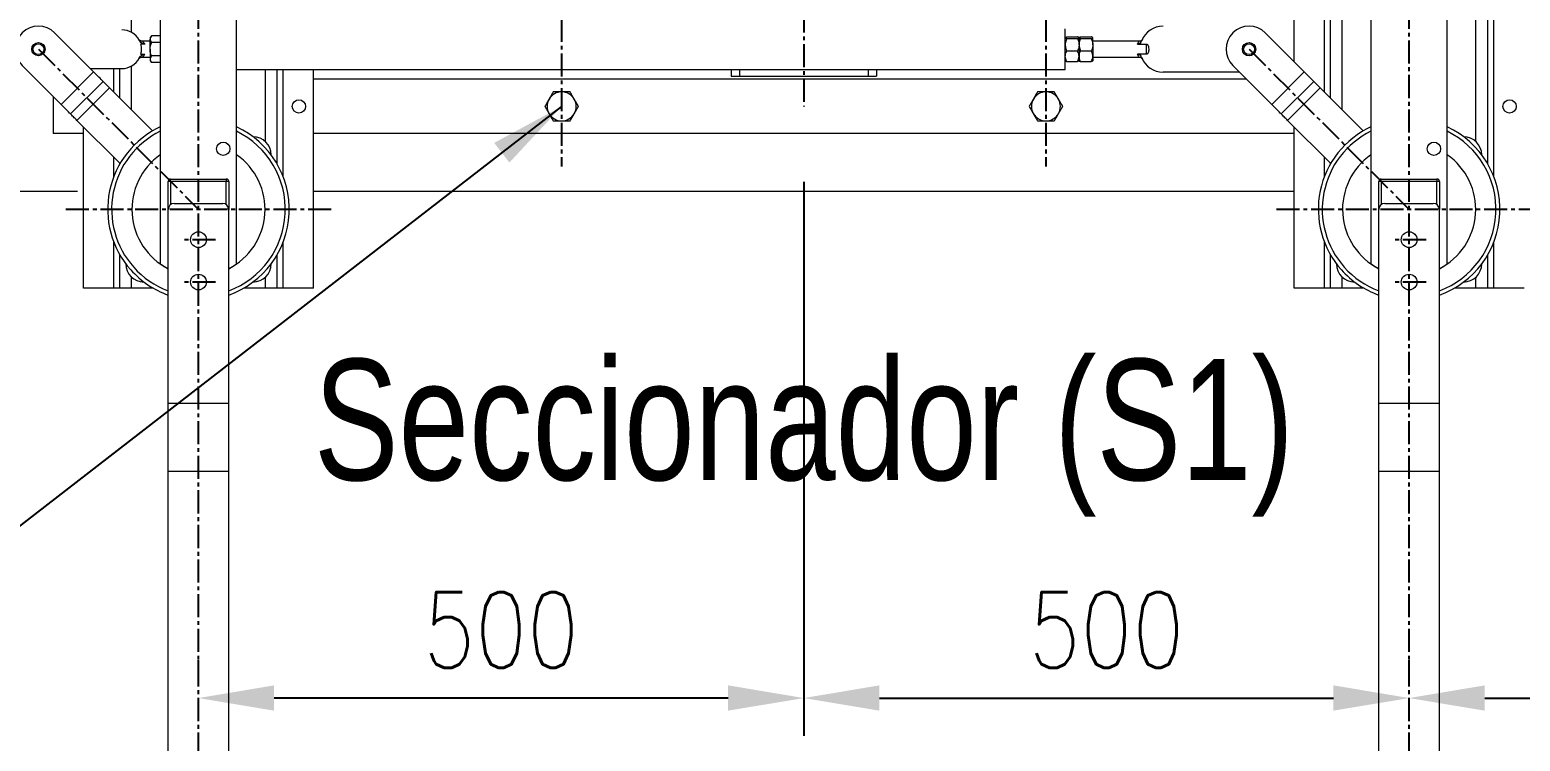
# Model space of a CAD drawing. Header units: millimetres. Extents: x 1587714 to 3094800, y -694377 to -413614.
# Drawn here: x 2026863 to 2028094, y -552924 to -552337 of the extents above; entities that cross this region are included whole.
import ezdxf
from ezdxf.enums import TextEntityAlignment as Align

# ---------------------------------------------------------------- set-up
doc = ezdxf.new("R2010")
doc.units = ezdxf.units.MM
doc.linetypes.add('CENTER2', pattern=[28.575, 19.05, -3.175, 3.175, -3.175])
for name, color, linetype in [('0_EJES', 1, 'CENTER2'), ('M0_EQUIPOS', 7, 'Continuous'), ('M2_PLBULONES', 2, 'Continuous'), ('M_DIM', 1, 'Continuous')]:
    doc.layers.add(name, color=color, linetype=linetype)
doc.styles.add('ARIAL', font='arial.ttf', dxfattribs={"width": 0.8})
doc.styles.add('STYLE-MSF', font='simplex.shx', dxfattribs={"width": 0.8})
doc.dimstyles.new('DIM1-25', dxfattribs={"dimscale": 25, "dimtxt": 2.5, "dimasz": 2.5, "dimexe": 1.25, "dimexo": 0.5, "dimgap": 1, "dimtad": 1, "dimdec": 1, "dimtxsty": 'STYLE-MSF', "dimcen": 2.5, "dimclrd": 8, "dimclre": 8, "dimclrt": 3, "dimaunit": 1, "dimadec": 1, "dimazin": 2, "dimtfac": 1, "dimtdec": 1, "dimtmove": 0, "dimatfit": 3, "dimfxl": 1, "dimlwd": -1, "dimlwe": -1, "dimarcsym": 0})

# ---------------------------------------------------------------- blocks, each defined once
blk = doc.blocks.new('*D71')
at = {"layer": 'Defpoints', "color": 0}
for p in [(2028002.1, -552888.3), (2029042.1, -552888.3), (2029042.1, -552888.3)]:
    blk.add_point(p, dxfattribs=at)
at = {"layer": 'M_DIM', "color": 8}
for p, q in [((2028002.1, -552875.8), (2028002.1, -552857)), ((2029042.1, -552875.8), (2029042.1, -552857)), ((2028064.6, -552888.3), (2028979.6, -552888.3))]:
    blk.add_line(p, q, dxfattribs=at)
for points in [[(2028064.6, -552877.8), (2028064.6, -552898.7), (2028002.1, -552888.3)], [(2028979.6, -552877.8), (2028979.6, -552898.7), (2029042.1, -552888.3)]]:
    blk.add_solid(points, dxfattribs=at)
at = {"layer": 'M_DIM', "color": 3, "insert": (2028522.1, -552832), "char_height": 62.5, "attachment_point": 5, "style": 'STYLE-MSF'}
blk.add_mtext('1040', dxfattribs=at)
blk = doc.blocks.new('*D72')
at = {"layer": 'Defpoints', "color": 0}
for p in [(2027502.1, -552449.7), (2028002.1, -552888.3), (2028002.1, -552888.3)]:
    blk.add_point(p, dxfattribs=at)
at = {"layer": 'M_DIM', "color": 8}
for p, q in [((2027502.1, -552462.2), (2027502.1, -552919.5)), ((2028002.1, -552875.8), (2028002.1, -552857)), ((2027564.6, -552888.3), (2027939.6, -552888.3))]:
    blk.add_line(p, q, dxfattribs=at)
for points in [[(2027564.6, -552877.8), (2027564.6, -552898.7), (2027502.1, -552888.3)], [(2027939.6, -552877.8), (2027939.6, -552898.7), (2028002.1, -552888.3)]]:
    blk.add_solid(points, dxfattribs=at)
at = {"layer": 'M_DIM', "color": 3, "insert": (2027752.1, -552832), "char_height": 62.5, "attachment_point": 5, "style": 'STYLE-MSF'}
blk.add_mtext('500', dxfattribs=at)
blk = doc.blocks.new('*D73')
at = {"layer": 'Defpoints', "color": 0}
for p in [(2027502.1, -552449.7), (2027002.1, -552888.3), (2027002.1, -552888.3)]:
    blk.add_point(p, dxfattribs=at)
at = {"layer": 'M_DIM', "color": 8}
for p, q in [((2027502.1, -552462.2), (2027502.1, -552919.5)), ((2027002.1, -552875.8), (2027002.1, -552857)), ((2027439.6, -552888.3), (2027064.6, -552888.3))]:
    blk.add_line(p, q, dxfattribs=at)
for points in [[(2027064.6, -552877.8), (2027064.6, -552898.7), (2027002.1, -552888.3)], [(2027439.6, -552877.8), (2027439.6, -552898.7), (2027502.1, -552888.3)]]:
    blk.add_solid(points, dxfattribs=at)
at = {"layer": 'M_DIM', "color": 3, "insert": (2027252.1, -552832), "char_height": 62.5, "attachment_point": 5, "style": 'STYLE-MSF'}
blk.add_mtext('500', dxfattribs=at)

msp = doc.modelspace()

# ---------------------------------------------------------------- linework, layer by layer
at = {"layer": '0_EJES'}
for p, q in [((2027002.082, -561136.8825), (2027002.082, -551102.9118)), ((2028002.082, -561136.8825), (2028002.082, -551102.9118)), ((2027302.0817, -551870.328), (2027302.0817, -552449.3165)), ((2027702.0817, -551870.328), (2027702.0817, -552449.3165)), ((2027502.0817, -551919.8222), (2027502.0817, -552399.8222)), ((2026869.8529, -552352.5932), (2027002.0818, -552484.8222)), ((2027869.8529, -552352.5932), (2028002.0818, -552484.8222)), ((2027111.6774, -552484.8222), (2026892.4862, -552484.8222)), ((2028111.6774, -552484.8222), (2027892.4862, -552484.8222)), ((2027016.0688, -552509.8514), (2026988.0948, -552509.8514)), ((2028016.0688, -552509.8514), (2027988.0948, -552509.8514)), ((2027016.0688, -552544.8514), (2026988.0948, -552544.8514)), ((2028016.0688, -552544.8514), (2027988.0948, -552544.8514))]:
    msp.add_line(p, q, dxfattribs=at)
at = {"layer": 'M0_EQUIPOS', "color": 180, "linetype": 'Continuous', "lineweight": 15}
for p, q in [((2027907.0819, -552362.9557), (2027907.0819, -551769.8223)), ((2027932.082, -552387.9558), (2027932.082, -551861.748)), ((2027937.0817, -552392.9558), (2027937.0817, -551872.2388)), ((2028067.0818, -552447.4056), (2028067.0818, -551872.2388)), ((2028072.0819, -552457.8964), (2028072.0819, -551861.748)), ((2026946.842, -552338.7378), (2026946.842, -551885.5523)), ((2027946.842, -552402.7157), (2027946.842, -551885.5523)), ((2028057.3219, -552428.8612), (2028057.3219, -551885.5523)), ((2026970.5819, -552245.3222), (2026970.5819, -552529.8222)), ((2027033.5821, -552529.8222), (2027033.5821, -552245.3222)), ((2027970.5819, -552245.3222), (2027970.5819, -552529.8222)), ((2028033.5821, -552529.8222), (2028033.5821, -552245.3222)), ((2026915.4614, -552371.3315), (2026883.2878, -552339.1582)), ((2027718.0427, -552352.5999), (2027718.0427, -552335.8999)), ((2027915.4642, -552371.3382), (2027883.2911, -552339.1649)), ((2026957.6939, -552348.4465), (2026954.3041, -552348.4465)), ((2026962.0946, -552346.0999), (2026955.912, -552346.0999)), ((2026963.3644, -552341.6013), (2026962.0946, -552343.0749)), ((2026962.0946, -552343.0749), (2026962.0946, -552344.351)), ((2026962.0946, -552352.5999), (2026962.0946, -552344.351)), ((2026962.0946, -552352.5999), (2026962.0946, -552360.8487)), ((2026970.5819, -552341.6013), (2026963.3644, -552341.6013)), ((2026970.5819, -552347.1007), (2026963.3644, -552347.1007)), ((2027718.0427, -552369.2999), (2027718.0427, -552352.5999)), ((2027719.313, -552342.4402), (2027728.1521, -552342.4402)), ((2027719.313, -552343.8715), (2027728.1521, -552343.8715)), ((2027729.4219, -552348.9514), (2027729.4219, -552343.1559)), ((2027729.4219, -552348.9514), (2027729.4219, -552358.3954)), ((2027730.6922, -552342.4402), (2027739.5314, -552342.4402)), ((2027730.6922, -552343.8715), (2027739.5314, -552343.8715)), ((2027740.8012, -552348.9514), (2027740.8012, -552343.1559)), ((2027778.9715, -552346.0999), (2027740.8012, -552346.0999)), ((2027740.8012, -552348.9514), (2027740.8012, -552358.3954)), ((2027777.7098, -552348.4465), (2027785.0431, -552348.4465)), ((2027785.0431, -552356.7532), (2027785.0431, -552348.4465)), ((2026954.3045, -552356.7532), (2026957.6944, -552356.7532)), ((2026955.9143, -552359.0999), (2026962.0946, -552359.0999)), ((2026962.0946, -552360.8487), (2026962.0946, -552362.1249)), ((2026962.0946, -552362.1249), (2026963.3644, -552363.5984)), ((2026970.5819, -552358.0992), (2026963.3644, -552358.0992)), ((2026970.5819, -552363.5984), (2026963.3644, -552363.5984)), ((2027719.313, -552354.0311), (2027728.1521, -552354.0311)), ((2027719.313, -552362.7595), (2027728.1521, -552362.7595)), ((2027729.4219, -552358.3954), (2027729.4219, -552362.1249)), ((2027730.6922, -552354.0311), (2027739.5314, -552354.0311)), ((2027730.6922, -552362.7595), (2027739.5314, -552362.7595)), ((2027740.8012, -552358.3954), (2027740.8012, -552362.1249)), ((2027740.8012, -552359.0999), (2027778.9715, -552359.0999)), ((2027785.0431, -552356.7532), (2027777.7098, -552356.7532)), ((2026888.5911, -552398.2016), (2026856.418, -552366.0282)), ((2026888.5911, -552398.2016), (2026915.4614, -552371.3315)), ((2026912.7301, -552368.6005), (2026938.8526, -552368.6005)), ((2026932.082, -552387.9521), (2026932.082, -552368.6005)), ((2026937.0817, -552392.9521), (2026937.0817, -552368.6005)), ((2026946.842, -552402.7122), (2026946.842, -552366.4632)), ((2027033.5821, -552369.2999), (2027718.0427, -552369.2999)), ((2027057.3219, -552428.8612), (2027057.3219, -552369.2999)), ((2027067.0818, -552447.4056), (2027067.0818, -552369.2999)), ((2027072.0819, -552457.8964), (2027072.0819, -552369.2999)), ((2027097.082, -552549.8221), (2027097.082, -552369.2999)), ((2027867.7081, -552377.3223), (2027097.082, -552377.3223)), ((2027861.986, -552371.5998), (2027798.8556, -552371.5998)), ((2027888.594, -552398.2083), (2027856.4208, -552366.0349)), ((2027888.594, -552398.2083), (2027915.4642, -552371.3382)), ((2026896.4427, -552406.0534), (2026923.313, -552379.1833)), ((2026928.6002, -552384.4706), (2026901.7304, -552411.3408)), ((2026928.6002, -552384.4706), (2026964.2137, -552420.0842)), ((2027896.4461, -552406.06), (2027923.3158, -552379.1899)), ((2027928.6035, -552384.4773), (2027901.7332, -552411.3473)), ((2027928.6035, -552384.4773), (2027964.2113, -552420.0855)), ((2026882.0818, -552391.6922), (2026882.0818, -552422.3222)), ((2026901.7304, -552411.3408), (2026937.3439, -552446.9542)), ((2027901.7332, -552411.3473), (2027937.3425, -552446.9566)), ((2026907.0819, -552422.3222), (2026882.0818, -552422.3222)), ((2026907.0819, -552549.8221), (2026907.0819, -552416.6923)), ((2027907.0819, -552422.3222), (2027097.082, -552422.3222)), ((2027907.0819, -552549.8221), (2027907.0819, -552416.6959)), ((2026932.082, -552457.8964), (2026932.082, -552441.6923)), ((2026937.0817, -552447.4056), (2026937.0817, -552446.6923)), ((2027932.082, -552457.8964), (2027932.082, -552441.6959)), ((2027937.0817, -552447.4056), (2027937.0817, -552446.6959)), ((2026979.082, -552461.8222), (2026977.0816, -552461.8222)), ((2026977.0816, -552484.8514), (2026977.0816, -552461.8222)), ((2026979.082, -552461.8222), (2026979.082, -552459.8222)), ((2026979.082, -552459.8222), (2027025.082, -552459.8222)), ((2027025.082, -552461.8222), (2026979.082, -552461.8222)), ((2026979.082, -552461.8222), (2026979.082, -552480.8515)), ((2027025.082, -552459.8222), (2027025.082, -552461.8222)), ((2027027.0818, -552461.8222), (2027025.082, -552461.8222)), ((2027025.082, -552480.8515), (2027025.082, -552461.8222)), ((2027027.0818, -552461.8222), (2027027.0818, -552484.8514)), ((2027979.082, -552461.8222), (2027977.0816, -552461.8222)), ((2027977.0816, -552484.8514), (2027977.0816, -552461.8222)), ((2027979.082, -552461.8222), (2027979.082, -552459.8222)), ((2027979.082, -552459.8222), (2028025.082, -552459.8222)), ((2028025.082, -552461.8222), (2027979.082, -552461.8222)), ((2027979.082, -552461.8222), (2027979.082, -552480.8515)), ((2028025.082, -552459.8222), (2028025.082, -552461.8222)), ((2028027.0818, -552461.8222), (2028025.082, -552461.8222)), ((2028025.082, -552480.8515), (2028025.082, -552461.8222)), ((2028027.0818, -552461.8222), (2028027.0818, -552484.8514)), ((2026932.082, -552549.8221), (2026932.082, -552511.748)), ((2027072.0819, -552549.8221), (2027072.0819, -552511.748)), ((2027932.082, -552549.8221), (2027932.082, -552511.748)), ((2028072.0819, -552549.8221), (2028072.0819, -552511.748)), ((2026937.0817, -552549.8221), (2026937.0817, -552522.2388)), ((2027067.0818, -552549.8221), (2027067.0818, -552522.2388)), ((2027937.0817, -552549.8221), (2027937.0817, -552522.2388)), ((2028067.0818, -552549.8221), (2028067.0818, -552522.2388)), ((2026932.082, -552549.8221), (2026907.0819, -552549.8221)), ((2026937.0817, -552549.8221), (2026932.082, -552549.8221)), ((2026946.842, -552549.8221), (2026937.0817, -552549.8221)), ((2026946.842, -552549.8221), (2026946.842, -552540.7831)), ((2026964.6653, -552549.8221), (2026946.842, -552549.8221)), ((2027057.3219, -552549.8221), (2027039.4982, -552549.8221)), ((2027057.3219, -552549.8221), (2027057.3219, -552540.7831)), ((2027067.0818, -552549.8221), (2027057.3219, -552549.8221)), ((2027072.0819, -552549.8221), (2027067.0818, -552549.8221)), ((2027097.082, -552549.8221), (2027072.0819, -552549.8221)), ((2027932.082, -552549.8221), (2027907.0819, -552549.8221)), ((2027937.0817, -552549.8221), (2027932.082, -552549.8221)), ((2027946.842, -552549.8221), (2027937.0817, -552549.8221)), ((2027946.842, -552549.8221), (2027946.842, -552540.7831)), ((2027964.6653, -552549.8221), (2027946.842, -552549.8221)), ((2028057.3219, -552549.8221), (2028039.4982, -552549.8221)), ((2028057.3219, -552549.8221), (2028057.3219, -552540.7831)), ((2028067.0818, -552549.8221), (2028057.3219, -552549.8221)), ((2028072.0819, -552549.8221), (2028067.0818, -552549.8221)), ((2028097.082, -552549.8221), (2028072.0819, -552549.8221))]:
    msp.add_line(p, q, dxfattribs=at)
at = {"layer": 'M0_EQUIPOS', "linetype": 'Continuous', "lineweight": 15}
for p, q in [((2027442.0818, -552369.2999), (2027442.0818, -552374.8222)), ((2027442.0818, -552374.8222), (2027562.0817, -552374.8222)), ((2027448.9954, -552369.2999), (2027448.9954, -552374.8222)), ((2027555.1685, -552369.2999), (2027555.1685, -552374.8222)), ((2027562.0817, -552369.2999), (2027562.0817, -552374.8222)), ((2025102.9269, -552469.8219), (2026902.0821, -552469.8219)), ((2027097.082, -552469.8222), (2027907.0819, -552469.8222))]:
    msp.add_line(p, q, dxfattribs=at)
at = {"layer": 'M0_EQUIPOS', "color": 40, "linetype": 'Continuous', "lineweight": 15}
for p, q in [((2026977.0816, -553161.8514), (2026977.0816, -552484.8514)), ((2026982.0817, -552479.8514), (2027022.0817, -552479.8514)), ((2027027.0818, -553161.8514), (2027027.0818, -552484.8514)), ((2027977.0816, -553161.8514), (2027977.0816, -552484.8514)), ((2027982.0817, -552479.8514), (2028022.0817, -552479.8514)), ((2028027.0818, -553161.8514), (2028027.0818, -552484.8514)), ((2026977.0816, -552644.9404), (2027027.0818, -552644.9404)), ((2027977.0816, -552644.9404), (2028027.0818, -552644.9404)), ((2027027.0818, -552701.2669), (2026977.0816, -552701.2669)), ((2028027.0818, -552701.2669), (2027977.0816, -552701.2669))]:
    msp.add_line(p, q, dxfattribs=at)
at = {"layer": 'M0_EQUIPOS', "color": 180, "linetype": 'Continuous', "lineweight": 15, "flags": 128}
for points in [[(2026923.313, -552379.1833), (2026922.5343, -552378.4048), (2026921.6774, -552377.5476), (2026920.7509, -552376.6211), (2026919.7653, -552375.6356), (2026918.732, -552374.6023), (2026917.662, -552373.5325), (2026916.5676, -552372.4381), (2026915.4614, -552371.3315)], [(2027923.3158, -552379.1899), (2027922.5376, -552378.4115), (2027921.6803, -552377.5542), (2027920.7538, -552376.6276), (2027919.7682, -552375.6422), (2027918.7349, -552374.6089), (2027917.6653, -552373.5391), (2027916.571, -552372.4448), (2027915.4642, -552371.3382)], [(2026923.313, -552379.1833), (2026923.837, -552379.7075), (2026924.4145, -552380.2848), (2026925.0387, -552380.9088), (2026925.7019, -552381.5723), (2026926.3976, -552382.2681), (2026927.1181, -552382.9886), (2026927.8553, -552383.7255), (2026928.6002, -552384.4706)], [(2027923.3158, -552379.1899), (2027923.8404, -552379.7142), (2027924.4173, -552380.2915), (2027925.0415, -552380.9155), (2027925.7048, -552381.579), (2027926.401, -552382.2748), (2027927.1215, -552382.9952), (2027927.8582, -552383.7321), (2027928.6035, -552384.4773)], [(2026896.4427, -552406.0534), (2026895.6645, -552405.2748), (2026894.8072, -552404.4176), (2026893.8807, -552403.4911), (2026892.8951, -552402.5057), (2026891.8618, -552401.4723), (2026890.7922, -552400.4025), (2026889.6979, -552399.3083), (2026888.5911, -552398.2016)], [(2027896.4461, -552406.06), (2027895.6674, -552405.2815), (2027894.81, -552404.4242), (2027893.8835, -552403.4978), (2027892.8984, -552402.5124), (2027891.8651, -552401.4789), (2027890.7951, -552400.4092), (2027889.7007, -552399.3149), (2027888.594, -552398.2083)], [(2026901.7304, -552411.3408), (2026900.9851, -552410.5955), (2026900.2484, -552409.8586), (2026899.5279, -552409.1383), (2026898.8322, -552408.4424), (2026898.1684, -552407.7788), (2026897.5442, -552407.1549), (2026896.9673, -552406.5776), (2026896.4427, -552406.0534)], [(2027901.7332, -552411.3473), (2027900.9879, -552410.6021), (2027900.2512, -552409.8653), (2027899.5307, -552409.1449), (2027898.835, -552408.449), (2027898.1713, -552407.7855), (2027897.5476, -552407.1615), (2027896.9701, -552406.5842), (2027896.4461, -552406.06)], [(2026970.5819, -552529.8222), (2026974.3479, -552532.2317), (2026977.0816, -552533.7259)], [(2027027.0818, -552533.7259), (2027029.816, -552532.2317), (2027033.5821, -552529.8222)], [(2027970.5819, -552529.8222), (2027974.3479, -552532.2317), (2027977.0816, -552533.7259)], [(2028027.0818, -552533.7259), (2028029.816, -552532.2317), (2028033.5821, -552529.8222)]]:
    msp.add_lwpolyline(points, dxfattribs=at)
at = {"layer": 'M0_EQUIPOS', "color": 180, "linetype": 'Continuous', "lineweight": 15}
for centre, radius in [((2026869.8529, -552352.5932), 5.5), ((2026869.8529, -552352.5932), 4.5), ((2027869.8559, -552352.5999), 5.5), ((2027869.8559, -552352.5999), 4.5), ((2027085.0818, -552399.8222), 5.5), ((2028085.0818, -552399.8222), 5.5), ((2027022.5818, -552434.8222), 5.5), ((2028022.5818, -552434.8222), 5.5)]:
    msp.add_circle(centre, radius, dxfattribs=at)
at = {"layer": 'M0_EQUIPOS', "color": 40, "linetype": 'Continuous', "lineweight": 15}
for centre in [(2027002.0818, -552509.8514), (2028002.0818, -552509.8514), (2027002.0818, -552544.8514), (2028002.0818, -552544.8514)]:
    msp.add_circle(centre, 6.5, dxfattribs=at)
at = {"layer": 'M0_EQUIPOS', "color": 180, "linetype": 'Continuous', "lineweight": 15}
for centre, radius, start, end in [((2026869.8529, -552352.5932), 19, 45, 225), ((2026938.8529, -552352.6005), 16, 27.495912, 90), ((2027798.8559, -552352.5999), 19, 90, 158.4587904), ((2027869.8559, -552352.5999), 19, 45, 225), ((2026938.8529, -552352.6005), 16, 270, 332.5080528), ((2027798.8559, -552352.5999), 19, 201.5412096, 270), ((2027002.0818, -552484.8222), 75, 114.8345875, 221.7517413), ((2027002.0818, -552484.8222), 71.7409, 116.0451885, 221.7517413), ((2027002.0818, -552484.8222), 75, 289.4712206, 65.1654125), ((2027002.0818, -552484.8222), 71.7409, 290.3941345, 63.9548115), ((2027047.0818, -552439.8222), 15, 0, 90), ((2028002.0818, -552484.8222), 75, 114.8345875, 221.7517413), ((2028002.0818, -552484.8222), 71.7409, 116.0451885, 221.7517413), ((2028002.0818, -552484.8222), 75, 289.4712206, 65.1654125), ((2028002.0818, -552484.8222), 71.7409, 290.3941345, 63.9548115), ((2028047.0818, -552439.8222), 15, 0, 90), ((2027002.0818, -552484.8222), 55, 124.9406266, 242.9643082), ((2027002.0818, -552484.8222), 55, 297.0356918, 55.0593734), ((2028002.0818, -552484.8222), 55, 124.9406266, 242.9643082), ((2028002.0818, -552484.8222), 55, 297.0356918, 55.0593734), ((2026979.0818, -552461.8222), 2, 90, 180), ((2027025.0818, -552461.8222), 2, 0, 90), ((2027979.0818, -552461.8222), 2, 90, 180), ((2028025.0818, -552461.8222), 2, 0, 90), ((2026957.0818, -552529.8222), 15, 180, 270), ((2027002.0818, -552484.8222), 75, 221.7517413, 250.5287794), ((2027002.0818, -552484.8222), 71.7409, 221.7517413, 249.6058655), ((2027047.0818, -552529.8222), 15, 270, 0), ((2027957.0818, -552529.8222), 15, 180, 270), ((2028002.0818, -552484.8222), 75, 221.7517413, 250.5287794), ((2028002.0818, -552484.8222), 71.7409, 221.7517413, 249.6058655), ((2028047.0818, -552529.8222), 15, 270, 0)]:
    msp.add_arc(centre, radius, start, end, dxfattribs=at)
at = {"layer": 'M0_EQUIPOS', "color": 40, "linetype": 'Continuous', "lineweight": 15}
for centre, start, end in [((2026982.0818, -552484.8514), 90, 180), ((2027022.0818, -552484.8514), 0, 90), ((2027982.0818, -552484.8514), 90, 180), ((2028022.0818, -552484.8514), 0, 90)]:
    msp.add_arc(centre, 5, start, end, dxfattribs=at)
at = {"layer": 'M0_EQUIPOS', "color": 180, "linetype": 'Continuous', "lineweight": 15}
for points, knots in [([(2026955.9148, -552346.0904), (2026955.6601, -552346.0831), (2026955.1457, -552346.0684), (2026954.4277, -552345.8517), (2026953.8096, -552345.5463), (2026953.3265, -552345.1997), (2026952.9697, -552344.8607), (2026952.7312, -552344.58), (2026952.5891, -552344.3833), (2026952.537, -552344.3037), (2026952.5245, -552344.2847)], [0, 0, 0, 0, 0.189551052, 0.382834934, 0.554122646, 0.702513502, 0.825358559, 0.919355988, 0.98072445, 1, 1, 1, 1]), ([(2026957.6939, -552348.4465), (2026957.2216, -552348.3771), (2026956.0751, -552348.2087), (2026954.4967, -552347.1469), (2026953.4883, -552346.0264), (2026953.0999, -552345.3132), (2026953.0457, -552345.2136)], [0, 0, 0, 0, 0.2413862129, 0.5859131816, 0.9421470173, 1, 1, 1, 1]), ([(2026954.3041, -552348.4465), (2026954.3907, -552348.7936), (2026954.626, -552349.7361), (2026954.8709, -552351.5781), (2026954.8563, -552353.7429), (2026954.6157, -552355.5042), (2026954.3934, -552356.3966), (2026954.3045, -552356.7532)], [0, 0, 0, 0, 0.145199913, 0.394263022, 0.627169603, 0.851049581, 1, 1, 1, 1]), ([(2026955.912, -552346.1377), (2026955.8979, -552346.1236), (2026955.874, -552346.0997), (2026955.9658, -552346.1908), (2026956.3007, -552346.5352), (2026957.039, -552347.3915), (2026957.5097, -552348.1497), (2026957.6939, -552348.4465)], [0, 0, 0, 0, 0.065329789, 0.110879281, 0.433319369, 0.778192971, 1, 1, 1, 1]), ([(2026963.3644, -552341.6013), (2026963.0314, -552342.0288), (2026962.3531, -552342.8994), (2026962.0934, -552343.851), (2026962.0946, -552344.3381), (2026962.0946, -552344.351)], [0, 0, 0, 0, 0.484340263, 0.986329413, 1, 1, 1, 1]), ([(2026962.0946, -552344.351), (2026962.1428, -552344.7359), (2026962.2409, -552345.5195), (2026962.8108, -552346.4306), (2026963.2397, -552346.9497), (2026963.3644, -552347.1007)], [0, 0, 0, 0, 0.406284937, 0.827260238, 1, 1, 1, 1]), ([(2026962.0946, -552352.5999), (2026962.0959, -552352.4739), (2026962.1041, -552351.6498), (2026962.3138, -552350.1121), (2026962.8211, -552348.413), (2026963.2301, -552347.4251), (2026963.3644, -552347.1007)], [0, 0, 0, 0, 0.066546089, 0.435298104, 0.814564052, 1, 1, 1, 1]), ([(2026963.3644, -552358.0992), (2026963.1758, -552357.6336), (2026962.7293, -552356.532), (2026962.2145, -552354.6963), (2026962.1349, -552353.3046), (2026962.0946, -552352.5999)], [0, 0, 0, 0, 0.265460527, 0.628087401, 1, 1, 1, 1]), ([(2027718.0427, -552343.1559), (2027718.0911, -552343.0558), (2027718.1896, -552342.8518), (2027718.7593, -552342.6145), (2027719.1882, -552342.4795), (2027719.313, -552342.4402)], [0, 0, 0, 0, 0.406289548, 0.827267773, 1, 1, 1, 1]), ([(2027719.313, -552343.8715), (2027718.9789, -552343.7604), (2027718.2985, -552343.534), (2027718.0477, -552343.2851), (2027718.0428, -552343.1593), (2027718.0427, -552343.1559)], [0, 0, 0, 0, 0.484355266, 0.986329858, 1, 1, 1, 1]), ([(2027719.313, -552343.8715), (2027719.1243, -552344.3016), (2027718.6778, -552345.3192), (2027718.1632, -552347.0149), (2027718.0832, -552348.3005), (2027718.0427, -552348.9514)], [0, 0, 0, 0, 0.2654480827, 0.6280777826, 1, 1, 1, 1]), ([(2027718.0427, -552348.9514), (2027718.0441, -552349.0677), (2027718.0535, -552349.8289), (2027718.2611, -552351.2495), (2027718.7697, -552352.8189), (2027719.1787, -552353.7315), (2027719.313, -552354.0311)], [0, 0, 0, 0, 0.066521451, 0.435270885, 0.814555367, 1, 1, 1, 1]), ([(2027729.4219, -552343.1559), (2027729.3737, -552343.0558), (2027729.2756, -552342.8518), (2027728.7058, -552342.6145), (2027728.2769, -552342.4795), (2027728.1521, -552342.4402)], [0, 0, 0, 0, 0.406284471, 0.827266296, 1, 1, 1, 1]), ([(2027728.1521, -552343.8715), (2027728.4852, -552343.7604), (2027729.1635, -552343.534), (2027729.4232, -552343.2851), (2027729.422, -552343.1593), (2027729.4219, -552343.1559)], [0, 0, 0, 0, 0.48433592, 0.986329887, 1, 1, 1, 1]), ([(2027728.1521, -552343.8715), (2027728.3408, -552344.3016), (2027728.7873, -552345.3192), (2027729.3021, -552347.0149), (2027729.3816, -552348.3005), (2027729.4219, -552348.9514)], [0, 0, 0, 0, 0.265450168, 0.628082717, 1, 1, 1, 1]), ([(2027729.4219, -552348.9514), (2027729.4207, -552349.0677), (2027729.4124, -552349.8289), (2027729.2028, -552351.2494), (2027728.6955, -552352.8189), (2027728.2864, -552353.7315), (2027728.1521, -552354.0311)], [0, 0, 0, 0, 0.066520998, 0.435286352, 0.814552643, 1, 1, 1, 1]), ([(2027729.4219, -552343.1559), (2027729.4703, -552343.0558), (2027729.5689, -552342.8518), (2027730.1385, -552342.6145), (2027730.5674, -552342.4795), (2027730.6922, -552342.4402)], [0, 0, 0, 0, 0.406289548, 0.827267773, 1, 1, 1, 1]), ([(2027730.6922, -552343.8715), (2027730.3581, -552343.7604), (2027729.6778, -552343.534), (2027729.427, -552343.2851), (2027729.4221, -552343.1593), (2027729.4219, -552343.1559)], [0, 0, 0, 0, 0.484355266, 0.986329858, 1, 1, 1, 1]), ([(2027730.6922, -552343.8715), (2027730.5035, -552344.3016), (2027730.0571, -552345.3192), (2027729.5424, -552347.0149), (2027729.4624, -552348.3005), (2027729.4219, -552348.9514)], [0, 0, 0, 0, 0.2654480827, 0.6280777826, 1, 1, 1, 1]), ([(2027729.4219, -552348.9514), (2027729.4234, -552349.0677), (2027729.4328, -552349.8289), (2027729.6404, -552351.2495), (2027730.149, -552352.8189), (2027730.5579, -552353.7315), (2027730.6922, -552354.0311)], [0, 0, 0, 0, 0.066521451, 0.435270885, 0.814555367, 1, 1, 1, 1]), ([(2027740.8012, -552343.1559), (2027740.753, -552343.0558), (2027740.6549, -552342.8518), (2027740.0851, -552342.6145), (2027739.6561, -552342.4795), (2027739.5314, -552342.4402)], [0, 0, 0, 0, 0.406284471, 0.827266296, 1, 1, 1, 1]), ([(2027739.5314, -552343.8715), (2027739.8644, -552343.7604), (2027740.5427, -552343.534), (2027740.8024, -552343.2851), (2027740.8012, -552343.1593), (2027740.8012, -552343.1559)], [0, 0, 0, 0, 0.48433592, 0.986329887, 1, 1, 1, 1]), ([(2027739.5314, -552343.8715), (2027739.72, -552344.3016), (2027740.1665, -552345.3192), (2027740.6813, -552347.0149), (2027740.7609, -552348.3005), (2027740.8012, -552348.9514)], [0, 0, 0, 0, 0.265450168, 0.628082717, 1, 1, 1, 1]), ([(2027740.8012, -552348.9514), (2027740.7999, -552349.0677), (2027740.7917, -552349.8289), (2027740.582, -552351.2494), (2027740.0747, -552352.8189), (2027739.6657, -552353.7315), (2027739.5314, -552354.0311)], [0, 0, 0, 0, 0.066520998, 0.435286352, 0.814552643, 1, 1, 1, 1]), ([(2027781.1831, -552345.6237), (2027780.9492, -552346.078), (2027780.4682, -552347.0125), (2027779.3985, -552347.9146), (2027778.4289, -552348.3839), (2027777.9064, -552348.4294), (2027777.7098, -552348.4465)], [0, 0, 0, 0, 0.324048097, 0.666540485, 0.874499788, 1, 1, 1, 1]), ([(2027777.7098, -552348.4465), (2027777.785, -552348.2746), (2027778.086, -552347.5868), (2027778.6336, -552346.6497), (2027778.9251, -552346.2254), (2027779.0123, -552346.1002), (2027778.987, -552346.1372), (2027778.9715, -552346.1598)], [0, 0, 0, 0, 0.123978567, 0.496055653, 0.863442056, 0.916460286, 1, 1, 1, 1]), ([(2027781.6747, -552344.4832), (2027781.6724, -552344.4874), (2027781.6629, -552344.5052), (2027781.6085, -552344.6064), (2027781.4895, -552344.8015), (2027781.1965, -552345.1881), (2027780.7179, -552345.6104), (2027780.0168, -552345.9521), (2027779.4312, -552346.1177), (2027779.0692, -552346.0815), (2027778.9782, -552346.0724)], [0, 0, 0, 0, 0.007188911, 0.030058806, 0.106837682, 0.214191412, 0.467150624, 0.672590223, 0.917741417, 1, 1, 1, 1]), ([(2027785.0431, -552348.4465), (2027785.2054, -552348.465), (2027785.5294, -552348.5019), (2027786.0007, -552348.8), (2027786.4693, -552349.361), (2027786.9482, -552350.6544), (2027787, -552352.3939), (2027786.9488, -552354.1945), (2027786.666, -552355.4231), (2027786.2303, -552356.1648), (2027785.7906, -552356.5561), (2027785.3793, -552356.7316), (2027785.1337, -552356.7474), (2027785.0431, -552356.7532)], [0, 0, 0, 0, 0.0481133421, 0.0960463413, 0.1616592787, 0.2629320545, 0.4997785846, 0.6741947003, 0.8002911088, 0.8701516023, 0.9269167913, 0.9730432855, 1, 1, 1, 1]), ([(2026952.5193, -552360.9237), (2026952.5196, -552360.9232), (2026952.5246, -552360.9151), (2026952.548, -552360.8806), (2026952.6401, -552360.7428), (2026952.8887, -552360.4195), (2026953.3962, -552359.9179), (2026954.1812, -552359.4332), (2026955.0748, -552359.1342), (2026955.657, -552359.1207), (2026955.9172, -552359.1147)], [0, 0, 0, 0, 0.001122714, 0.017975119, 0.041831167, 0.133453579, 0.312983907, 0.570839183, 0.808204733, 1, 1, 1, 1]), ([(2026953.0462, -552359.9865), (2026953.4225, -552359.4176), (2026954.1836, -552358.2672), (2026955.7277, -552357.2304), (2026956.9582, -552356.7876), (2026957.5523, -552356.7598), (2026957.6944, -552356.7532)], [0, 0, 0, 0, 0.344864531, 0.697368888, 0.92760608, 1, 1, 1, 1]), ([(2026957.6944, -552356.7532), (2026957.4197, -552357.1794), (2026956.8019, -552358.138), (2026956.1361, -552358.8345), (2026955.8584, -552359.1167), (2026955.9025, -552359.0725), (2026955.9143, -552359.0606)], [0, 0, 0, 0, 0.323998995, 0.728774694, 0.926858724, 1, 1, 1, 1]), ([(2026963.3644, -552358.0992), (2026963.0314, -552358.5266), (2026962.3531, -552359.3971), (2026962.0934, -552360.3487), (2026962.0946, -552360.8358), (2026962.0946, -552360.8487)], [0, 0, 0, 0, 0.484335143, 0.986329277, 1, 1, 1, 1]), ([(2026962.0946, -552360.8487), (2026962.1428, -552361.2336), (2026962.2409, -552362.0174), (2026962.8107, -552362.9285), (2026963.2397, -552363.4474), (2026963.3644, -552363.5984)], [0, 0, 0, 0, 0.406290636, 0.82727007, 1, 1, 1, 1]), ([(2027718.0427, -552358.3954), (2027718.0911, -552357.7845), (2027718.1896, -552356.5407), (2027718.7593, -552355.0945), (2027719.1882, -552354.2708), (2027719.313, -552354.0311)], [0, 0, 0, 0, 0.406286306, 0.827261762, 1, 1, 1, 1]), ([(2027719.313, -552362.7595), (2027718.9789, -552362.081), (2027718.2986, -552360.6993), (2027718.0477, -552359.1894), (2027718.0428, -552358.4159), (2027718.0427, -552358.3954)], [0, 0, 0, 0, 0.48435911, 0.986331981, 1, 1, 1, 1]), ([(2027718.0427, -552362.0439), (2027718.0911, -552362.1441), (2027718.1896, -552362.348), (2027718.7593, -552362.5852), (2027719.1882, -552362.7202), (2027719.313, -552362.7595)], [0, 0, 0, 0, 0.406292575, 0.827271313, 1, 1, 1, 1]), ([(2027729.4219, -552358.3954), (2027729.3737, -552357.7845), (2027729.2756, -552356.5407), (2027728.7058, -552355.0945), (2027728.2769, -552354.2708), (2027728.1521, -552354.0311)], [0, 0, 0, 0, 0.40628123, 0.827260285, 1, 1, 1, 1]), ([(2027728.1521, -552362.7595), (2027728.4852, -552362.081), (2027729.1634, -552360.6992), (2027729.4232, -552359.1894), (2027729.422, -552358.4159), (2027729.4219, -552358.3954)], [0, 0, 0, 0, 0.484339764, 0.986332011, 1, 1, 1, 1]), ([(2027729.4219, -552362.0439), (2027729.3737, -552362.1441), (2027729.2756, -552362.348), (2027728.7058, -552362.5852), (2027728.2769, -552362.7202), (2027728.1521, -552362.7595)], [0, 0, 0, 0, 0.406287498, 0.827269836, 1, 1, 1, 1]), ([(2027729.4219, -552358.3954), (2027729.4703, -552357.7845), (2027729.5689, -552356.5407), (2027730.1385, -552355.0945), (2027730.5674, -552354.2708), (2027730.6922, -552354.0311)], [0, 0, 0, 0, 0.406286306, 0.827261762, 1, 1, 1, 1]), ([(2027730.6922, -552362.7595), (2027730.3581, -552362.081), (2027729.6778, -552360.6993), (2027729.427, -552359.1894), (2027729.4221, -552358.4159), (2027729.4219, -552358.3954)], [0, 0, 0, 0, 0.48435911, 0.986331981, 1, 1, 1, 1]), ([(2027729.4219, -552362.0439), (2027729.4703, -552362.1441), (2027729.5689, -552362.348), (2027730.1385, -552362.5852), (2027730.5674, -552362.7202), (2027730.6922, -552362.7595)], [0, 0, 0, 0, 0.406292575, 0.827271313, 1, 1, 1, 1]), ([(2027740.8012, -552358.3954), (2027740.753, -552357.7845), (2027740.6549, -552356.5407), (2027740.085, -552355.0945), (2027739.6561, -552354.2708), (2027739.5314, -552354.0311)], [0, 0, 0, 0, 0.40628123, 0.827260285, 1, 1, 1, 1]), ([(2027739.5314, -552362.7595), (2027739.8644, -552362.081), (2027740.5427, -552360.6992), (2027740.8024, -552359.1894), (2027740.8012, -552358.4159), (2027740.8012, -552358.3954)], [0, 0, 0, 0, 0.484339764, 0.986332011, 1, 1, 1, 1]), ([(2027740.8012, -552362.0439), (2027740.753, -552362.1441), (2027740.6549, -552362.348), (2027740.0851, -552362.5852), (2027739.6561, -552362.7202), (2027739.5314, -552362.7595)], [0, 0, 0, 0, 0.406287498, 0.827269836, 1, 1, 1, 1]), ([(2027777.7098, -552356.7532), (2027778.0346, -552356.7997), (2027778.8028, -552356.9097), (2027779.9298, -552357.6911), (2027780.7603, -552358.6384), (2027781.0881, -552359.3654), (2027781.1831, -552359.5762)], [0, 0, 0, 0, 0.207676694, 0.491115503, 0.852494607, 1, 1, 1, 1]), ([(2027778.9715, -552359.0401), (2027778.9685, -552359.0352), (2027778.9653, -552359.0299), (2027778.7362, -552358.698), (2027778.3484, -552358.1209), (2027777.9053, -552357.172), (2027777.7098, -552356.7532)], [0, 0, 0, 0, 0.271310661, 0.288149646, 0.685844148, 1, 1, 1, 1]), ([(2027778.9715, -552359.126), (2027779.1285, -552359.1205), (2027779.5186, -552359.1067), (2027780.0949, -552359.2803), (2027780.6386, -552359.5561), (2027781.0478, -552359.879), (2027781.3372, -552360.1907), (2027781.5237, -552360.4514), (2027781.6257, -552360.6238), (2027781.667, -552360.7019), (2027781.6738, -552360.715), (2027781.6747, -552360.7168)], [0, 0, 0, 0, 0.140895066, 0.350074876, 0.532393038, 0.688438, 0.816719728, 0.914178601, 0.977176599, 0.99688828, 1, 1, 1, 1])]:
    msp.add_open_spline(points, degree=3, knots=knots, dxfattribs=at)
at = {"layer": 'M2_PLBULONES', "linetype": 'Continuous', "lineweight": 15}
for centre, start, end in [((2027302.0817, -552399.8222), 90, 150), ((2027302.0817, -552399.8222), 30, 90), ((2027702.0817, -552399.8222), 90, 150), ((2027702.0817, -552399.8222), 30, 90), ((2027302.0817, -552399.8222), 150, 210), ((2027302.0817, -552399.8222), 330, 30), ((2027702.0817, -552399.8222), 150, 210), ((2027702.0817, -552399.8222), 330, 30), ((2027302.0817, -552399.8222), 210, 270), ((2027302.0817, -552399.8222), 270, 330), ((2027702.0817, -552399.8222), 210, 270), ((2027702.0817, -552399.8222), 270, 330)]:
    msp.add_arc(centre, 12, start, end, dxfattribs=at)
for points, knots in [([(2027295.1536, -552387.8222), (2027294.5911, -552388.7967), (2027293.4557, -552390.7635), (2027292.2817, -552392.7965), (2027291.6894, -552393.8223)], [0, 0, 0, 0, 0.495445758, 1, 1, 1, 1]), ([(2027302.0816, -552387.8222), (2027301.164, -552387.8222), (2027299.3149, -552387.8222), (2027297.0065, -552387.8222), (2027295.6312, -552387.8222), (2027295.1536, -552387.8222)], [0, 0, 0, 0, 0.391347905, 0.788664481, 1, 1, 1, 1]), ([(2027309.01, -552387.8222), (2027307.2559, -552387.8222), (2027304.9708, -552387.8222), (2027302.6264, -552387.8222), (2027302.0816, -552387.8222)], [0, 0, 0, 0, 0.767607185, 1, 1, 1, 1]), ([(2027312.4742, -552393.8223), (2027312.3921, -552393.68), (2027311.77, -552392.6032), (2027310.5981, -552390.5722), (2027309.5426, -552388.7445), (2027309.01, -552387.8222)], [0, 0, 0, 0, 0.070114199, 0.530787619, 1, 1, 1, 1]), ([(2027695.1536, -552387.8222), (2027694.5911, -552388.7967), (2027693.4557, -552390.7635), (2027692.2817, -552392.7965), (2027691.6894, -552393.8223)], [0, 0, 0, 0, 0.495445758, 1, 1, 1, 1]), ([(2027702.0816, -552387.8222), (2027701.164, -552387.8222), (2027699.3149, -552387.8222), (2027697.0065, -552387.8222), (2027695.6312, -552387.8222), (2027695.1536, -552387.8222)], [0, 0, 0, 0, 0.391347905, 0.788664481, 1, 1, 1, 1]), ([(2027709.01, -552387.8222), (2027707.2559, -552387.8222), (2027704.9708, -552387.8222), (2027702.6264, -552387.8222), (2027702.0816, -552387.8222)], [0, 0, 0, 0, 0.767607185, 1, 1, 1, 1]), ([(2027712.4742, -552393.8223), (2027712.3921, -552393.68), (2027711.77, -552392.6032), (2027710.5981, -552390.5722), (2027709.5426, -552388.7445), (2027709.01, -552387.8222)], [0, 0, 0, 0, 0.070114199, 0.530787619, 1, 1, 1, 1]), ([(2027291.6894, -552393.8223), (2027291.6072, -552393.9645), (2027290.985, -552395.0413), (2027289.8132, -552397.0723), (2027288.7577, -552398.9), (2027288.2252, -552399.8222)], [0, 0, 0, 0, 0.070100546, 0.53078073, 1, 1, 1, 1]), ([(2027288.2252, -552399.8222), (2027288.7879, -552400.7966), (2027289.9237, -552402.7632), (2027291.0973, -552404.7964), (2027291.6894, -552405.8223)], [0, 0, 0, 0, 0.495479191, 1, 1, 1, 1]), ([(2027315.938, -552399.8222), (2027315.3754, -552398.8478), (2027314.24, -552396.8811), (2027313.0664, -552394.848), (2027312.4742, -552393.8223)], [0, 0, 0, 0, 0.4954697601, 1, 1, 1, 1]), ([(2027312.4742, -552405.8223), (2027312.5562, -552405.68), (2027313.1773, -552404.6026), (2027314.3509, -552402.5726), (2027315.4057, -552400.7446), (2027315.938, -552399.8222)], [0, 0, 0, 0, 0.070082623, 0.530805082, 1, 1, 1, 1]), ([(2027691.6894, -552393.8223), (2027691.6072, -552393.9645), (2027690.985, -552395.0413), (2027689.8132, -552397.0723), (2027688.7577, -552398.9), (2027688.2252, -552399.8222)], [0, 0, 0, 0, 0.070100546, 0.53078073, 1, 1, 1, 1]), ([(2027688.2252, -552399.8222), (2027688.7879, -552400.7966), (2027689.9237, -552402.7632), (2027691.0973, -552404.7964), (2027691.6894, -552405.8223)], [0, 0, 0, 0, 0.495479191, 1, 1, 1, 1]), ([(2027715.938, -552399.8222), (2027715.3754, -552398.8478), (2027714.24, -552396.8811), (2027713.0664, -552394.848), (2027712.4742, -552393.8223)], [0, 0, 0, 0, 0.4954697601, 1, 1, 1, 1]), ([(2027712.4742, -552405.8223), (2027712.5562, -552405.68), (2027713.1773, -552404.6026), (2027714.3509, -552402.5726), (2027715.4057, -552400.7446), (2027715.938, -552399.8222)], [0, 0, 0, 0, 0.070082623, 0.530805082, 1, 1, 1, 1]), ([(2027291.6894, -552405.8223), (2027291.7716, -552405.9645), (2027292.3938, -552407.0412), (2027293.5655, -552409.0723), (2027294.621, -552410.8999), (2027295.1536, -552411.8222)], [0, 0, 0, 0, 0.070100546, 0.53078073, 1, 1, 1, 1]), ([(2027295.1536, -552411.8222), (2027295.6312, -552411.8222), (2027296.9939, -552411.8222), (2027299.3017, -552411.8222), (2027301.1509, -552411.8222), (2027302.0816, -552411.8222)], [0, 0, 0, 0, 0.211335883, 0.6030551704, 1, 1, 1, 1]), ([(2027302.0816, -552411.8222), (2027302.6264, -552411.8222), (2027304.9708, -552411.8222), (2027307.2559, -552411.8222), (2027309.01, -552411.8222)], [0, 0, 0, 0, 0.232392815, 1, 1, 1, 1]), ([(2027309.01, -552411.8222), (2027309.5725, -552410.8478), (2027310.708, -552408.881), (2027311.8819, -552406.848), (2027312.4742, -552405.8223)], [0, 0, 0, 0, 0.495438534, 1, 1, 1, 1]), ([(2027691.6894, -552405.8223), (2027691.7716, -552405.9645), (2027692.3938, -552407.0412), (2027693.5655, -552409.0723), (2027694.621, -552410.8999), (2027695.1536, -552411.8222)], [0, 0, 0, 0, 0.070100546, 0.53078073, 1, 1, 1, 1]), ([(2027695.1536, -552411.8222), (2027695.6312, -552411.8222), (2027696.9939, -552411.8222), (2027699.3017, -552411.8222), (2027701.1509, -552411.8222), (2027702.0816, -552411.8222)], [0, 0, 0, 0, 0.211335883, 0.6030551704, 1, 1, 1, 1]), ([(2027702.0816, -552411.8222), (2027702.6264, -552411.8222), (2027704.9708, -552411.8222), (2027707.2559, -552411.8222), (2027709.01, -552411.8222)], [0, 0, 0, 0, 0.232392815, 1, 1, 1, 1]), ([(2027709.01, -552411.8222), (2027709.5725, -552410.8478), (2027710.708, -552408.881), (2027711.8819, -552406.848), (2027712.4742, -552405.8223)], [0, 0, 0, 0, 0.495438534, 1, 1, 1, 1])]:
    msp.add_open_spline(points, degree=3, knots=knots, dxfattribs=at)

# ---------------------------------------------------------------- texts
at = {"layer": 'M_DIM', "color": 11, "style": 'ARIAL', "width": 0.75}
msp.add_text('Seccionador (S1)', height=100, dxfattribs=at).set_placement((2027502.1943, -552670.7476), align=Align.MIDDLE)

# ---------------------------------------------------------------- dimensions: what is measured, and where the dimension line sits
at = {"layer": 'M_DIM'}
for base, p1, p2, picture, middle in [((2027002.082, -552888.2523), (2027502.0817, -552449.6604), (2027002.082, -552888.2523), '*D73', (2027252.0818, -552832.0023)), ((2029042.0818, -552888.2523), (2028002.0815, -552888.2523), (2029042.0818, -552888.2523), '*D71', (2028522.0816, -552832.0023))]:
    dim = msp.add_linear_dim(base=base, p1=p1, p2=p2, dimstyle='DIM1-25', dxfattribs=at)
    dim.commit()
    dim.dimension.update_dxf_attribs({"geometry": picture, "text_midpoint": middle})
dim = msp.add_linear_dim(base=(2028002.0815, -552888.2523), p1=(2027502.0817, -552449.6604), p2=(2028002.0815, -552888.2523), angle=180, dimstyle='DIM1-25', dxfattribs=at)
dim.commit()
dim.dimension.update_dxf_attribs({"geometry": '*D72', "text_midpoint": (2027752.0816, -552832.0023)})

# ---------------------------------------------------------------- leaders
msp.add_leader([(2027302.0817, -552399.8222), (2026822.1088, -552771.1335)], dimstyle='DIM1-25', override={"dimgap": 1, "dimtad": 0}, dxfattribs=at)

doc.saveas('drawing.dxf')
